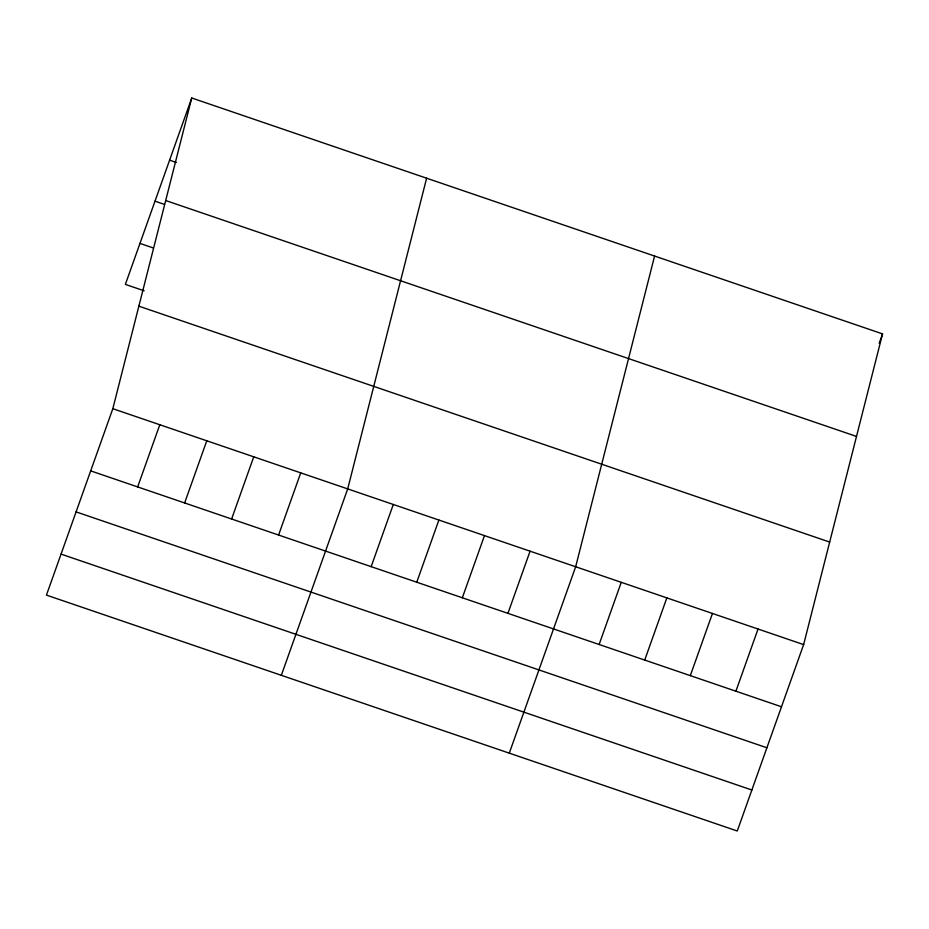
<?xml version="1.0" encoding="UTF-8"?>
<svg xmlns="http://www.w3.org/2000/svg" width="929" height="929" viewBox="0 0 929 929"><rect width="100%" height="100%" fill="white"/><g stroke="black" fill="none" stroke-linecap="round" stroke-linejoin="round"><path stroke-width="1.39" d="M112.827 408.702L191.734 97.998L882.55 333.894L803.631 644.598L737.266 831.002L46.45 595.106L112.827 408.702L803.631 644.598M426.62 178.205L347.701 488.909L281.324 675.313M654.585 256.056L575.666 566.76L509.289 753.152M191.734 97.998L125.369 284.402L144.158 290.812M137.655 486.924L159.8 424.75M184.639 502.961L206.772 440.787M231.611 518.997L253.745 456.824M278.584 535.046L300.729 472.873M371.159 566.655L393.292 504.482M416.749 582.228L438.883 520.043M462.34 597.788L484.473 535.615M507.931 613.361L530.076 551.187M599.124 644.494L621.257 582.32M644.714 660.066L666.848 597.893M690.305 675.638L712.45 613.465M735.896 691.211L758.041 629.026M879.182 343.358L882.55 333.894M169.601 160.171L176.313 162.47M165.699 200.536L856.503 436.433M155.004 201.175L164.398 204.38M139.965 243.41L153.39 247.985M138.862 306.175L829.678 542.072M90.682 470.875L781.498 706.772M76.085 511.879L766.901 747.764M61.047 554.114L751.863 790.01"/></g></svg>
